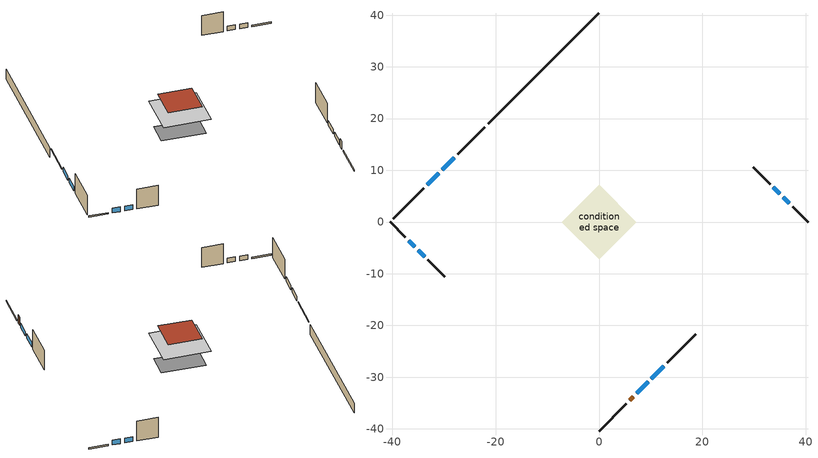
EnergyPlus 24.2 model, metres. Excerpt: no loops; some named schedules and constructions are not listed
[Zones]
conditioned space
 floor adiabatic (AdiabaticFloorConstruction): -7.25,0 0,7.25 7.25,0 0,-7.25 z2.74
 floor foundation (Slab1 construction): -5.35,1.53 -1.53,5.35 5.35,-1.53 1.53,-5.35 z-2.13
 wall outside (RimJoist1 construction): -22.06,18.36 -27.36,13.06 z0.3:0.61
 wall outside (RimJoist2 construction): 40.42,0 37.47,2.95 z0.3:0.61
 wall outside (RimJoist3 construction): 0,-40.42 5.3,-35.12 z0.3:0.61
 wall outside (RimJoist4 construction): -40.42,0 -37.47,-2.95 z0.3:0.61
 wall outside (AdiabaticWallConstruction 1): 5.96,-34.46 6.61,-33.82 z0.3:2.34
 wall outside (AdiabaticWallConstruction): -28.02,12.4 -30.31,10.11 / -30.97,9.45 -33.26,7.16 z0.3:1.4; 36.81,3.61 35.6,4.82 / 34.95,5.47 33.74,6.68 / -36.81,-3.61 -35.6,-4.82 / -34.95,-5.47 -33.74,-6.68 z0.3:1.46; 7.26,-33.16 9.49,-30.94 z0.3:1.37; 10.14,-30.28 12.5,-27.92 z0.3:1.43
 wall outside (Wall1 construction): -33.92,6.5 -39.76,0.66 z0.3:5.18
 wall outside (Wall2 construction): 33.08,7.34 29.83,10.59 z0.3:5.18
 wall outside (Wall3 construction): 13.16,-27.26 18.74,-21.69 z0.3:5.18
 wall outside (Wall4 construction): -33.08,-7.34 -29.83,-10.59 z0.3:5.18
 wall foundation (FoundationWall1 construction): 0,40.42 -21.4,19.02 z-2.13:0.3
 window (WindowConstruction): -28.02,12.4 -30.31,10.11 z0.3:1.4
 window (WindowConstruction 1): -30.97,9.45 -33.26,7.16 z0.3:1.4
 window (WindowConstruction 2): 36.81,3.61 35.6,4.82 z0.3:1.46
 window (WindowConstruction 3): 34.95,5.47 33.74,6.68 z0.3:1.46
 window (WindowConstruction 4): 7.26,-33.16 9.49,-30.94 z0.3:1.37
 window (WindowConstruction 5): 10.14,-30.28 12.5,-27.92 z0.3:1.43
 window (WindowConstruction 6): -36.81,-3.61 -35.6,-4.82 z0.3:1.46
 window (WindowConstruction 7): -34.95,-5.47 -33.74,-6.68 z0.3:1.46
 door (Door): 5.96,-34.46 6.61,-33.82 z0.3:2.34
 ceiling adiabatic (AdiabaticFloorConstruction): 0,-7.25 7.25,0 0,7.25 -7.25,0 z2.74
 roof outside (Roof1 construction): 0,5.13 -5.13,0 0,-5.13 5.13,0 z5.18
[EnergyManagementSystem:OutputVariable] Update Frequency=ZoneTimestep
Name | EMS Variable | Type of Data in Variable | EMS Program or Subroutine | Units
loads_htg_roofs_timeseries_outvar | loads_htg_roofs | Summed | component_loads_program | J
loads_htg_ceilings_annual_outvar; loads_htg_ceilings_timeseries_outvar | loads_htg_ceilings | Summed | component_loads_program | J
loads_htg_walls_annual_outvar; loads_htg_walls_timeseries_outvar | loads_htg_walls | Summed | component_loads_program | J
loads_htg_rim_joists_annual_outvar; loads_htg_rim_joists_timeseries_outvar | loads_htg_rim_joists | Summed | component_loads_program | J
loads_htg_foundation_walls_annual_outvar; loads_htg_foundation_walls_timeseries_outvar | loads_htg_foundation_walls | Summed | component_loads_program | J
loads_htg_doors_annual_outvar; loads_htg_doors_timeseries_outvar | loads_htg_doors | Summed | component_loads_program | J
loads_htg_windows_conduction_annual_outvar; loads_htg_windows_conduction_timeseries_outvar | loads_htg_windows_conduction | Summed | component_loads_program | J
loads_htg_windows_solar_annual_outvar; loads_htg_windows_solar_timeseries_outvar | loads_htg_windows_solar | Summed | component_loads_program | J
loads_htg_skylights_conduction_annual_outvar; loads_htg_skylights_conduction_timeseries_outvar | loads_htg_skylights_conduction | Summed | component_loads_program | J
loads_htg_skylights_solar_annual_outvar; loads_htg_skylights_solar_timeseries_outvar | loads_htg_skylights_solar | Summed | component_loads_program | J
loads_htg_floors_annual_outvar; loads_htg_floors_timeseries_outvar | loads_htg_floors | Summed | component_loads_program | J
loads_htg_slabs_annual_outvar; loads_htg_slabs_timeseries_outvar | loads_htg_slabs | Summed | component_loads_program | J
loads_htg_internal_mass_annual_outvar; loads_htg_internal_mass_timeseries_outvar | loads_htg_internal_mass | Summed | component_loads_program | J
loads_htg_infil_annual_outvar; loads_htg_infil_timeseries_outvar | loads_htg_infil | Summed | component_loads_program | J
loads_htg_natvent_annual_outvar; loads_htg_natvent_timeseries_outvar | loads_htg_natvent | Summed | component_loads_program | J
loads_htg_mechvent_annual_outvar; loads_htg_mechvent_timeseries_outvar | loads_htg_mechvent | Summed | component_loads_program | J
loads_htg_whf_annual_outvar; loads_htg_whf_timeseries_outvar | loads_htg_whf | Summed | component_loads_program | J
loads_htg_ducts_annual_outvar; loads_htg_ducts_timeseries_outvar | loads_htg_ducts | Summed | component_loads_program | J
loads_htg_intgains_annual_outvar; loads_htg_intgains_timeseries_outvar | loads_htg_intgains | Summed | component_loads_program | J
loads_htg_lighting_annual_outvar; loads_htg_lighting_timeseries_outvar | loads_htg_lighting | Summed | component_loads_program | J
loads_clg_roofs_annual_outvar; loads_clg_roofs_timeseries_outvar | loads_clg_roofs | Summed | component_loads_program | J
loads_clg_ceilings_annual_outvar; loads_clg_ceilings_timeseries_outvar | loads_clg_ceilings | Summed | component_loads_program | J
loads_clg_walls_annual_outvar; loads_clg_walls_timeseries_outvar | loads_clg_walls | Summed | component_loads_program | J
loads_clg_rim_joists_annual_outvar; loads_clg_rim_joists_timeseries_outvar | loads_clg_rim_joists | Summed | component_loads_program | J
loads_clg_foundation_walls_annual_outvar; loads_clg_foundation_walls_timeseries_outvar | loads_clg_foundation_walls | Summed | component_loads_program | J
loads_clg_doors_annual_outvar; loads_clg_doors_timeseries_outvar | loads_clg_doors | Summed | component_loads_program | J
loads_clg_windows_conduction_annual_outvar; loads_clg_windows_conduction_timeseries_outvar | loads_clg_windows_conduction | Summed | component_loads_program | J
loads_clg_windows_solar_annual_outvar; loads_clg_windows_solar_timeseries_outvar | loads_clg_windows_solar | Summed | component_loads_program | J
loads_clg_skylights_conduction_annual_outvar; loads_clg_skylights_conduction_timeseries_outvar | loads_clg_skylights_conduction | Summed | component_loads_program | J
loads_clg_skylights_solar_annual_outvar; loads_clg_skylights_solar_timeseries_outvar | loads_clg_skylights_solar | Summed | component_loads_program | J
loads_clg_floors_annual_outvar; loads_clg_floors_timeseries_outvar | loads_clg_floors | Summed | component_loads_program | J
loads_clg_slabs_annual_outvar; loads_clg_slabs_timeseries_outvar | loads_clg_slabs | Summed | component_loads_program | J
loads_clg_internal_mass_annual_outvar; loads_clg_internal_mass_timeseries_outvar | loads_clg_internal_mass | Summed | component_loads_program | J
loads_clg_infil_annual_outvar; loads_clg_infil_timeseries_outvar | loads_clg_infil | Summed | component_loads_program | J
loads_clg_natvent_annual_outvar; loads_clg_natvent_timeseries_outvar | loads_clg_natvent | Summed | component_loads_program | J
loads_clg_mechvent_annual_outvar; loads_clg_mechvent_timeseries_outvar | loads_clg_mechvent | Summed | component_loads_program | J
loads_clg_whf_annual_outvar; loads_clg_whf_timeseries_outvar | loads_clg_whf | Summed | component_loads_program | J
loads_clg_ducts_annual_outvar; loads_clg_ducts_timeseries_outvar | loads_clg_ducts | Summed | component_loads_program | J
loads_clg_intgains_annual_outvar; loads_clg_intgains_timeseries_outvar | loads_clg_intgains | Summed | component_loads_program | J
loads_clg_lighting_annual_outvar; loads_clg_lighting_timeseries_outvar | loads_clg_lighting | Summed | component_loads_program | J
loads_htg_tot_annual_outvar; loads_htg_tot_timeseries_outvar | loads_htg_tot | Summed | total_loads_program | J
loads_clg_tot_annual_outvar; loads_clg_tot_timeseries_outvar | loads_clg_tot | Summed | total_loads_program | J
total_infil_flow_rate_timeseries_outvar | total_infil_flow_rate | Averaged | total_airflows_program | m^3/s
total_mechvent_flow_rate_timeseries_outvar | total_mechvent_flow_rate | Averaged | total_airflows_program | m^3/s
total_natvent_flow_rate_timeseries_outvar | total_natvent_flow_rate | Averaged | total_airflows_program | m^3/s
total_whf_flow_rate_timeseries_outvar | total_whf_flow_rate | Averaged | total_airflows_program | m^3/s
[Schedule:Day:Interval]
trans schedule winter=0.85 summer=0.7 day; trans schedule winter=0.85 summer=0.7 day 2: No, 24:00, 0.85
trans schedule winter=0.85 summer=0.7 day 1: No, 24:00, 0.7
trans schedule winter=0.85 summer=0.7 default day; mech vent bath fan 0 schedule default day; mech vent range fan 0 schedule default day; misc permanent spa heater schedule default day; misc permanent spa pump schedule default day; general water use schedule default day; cooling season schedule day; cooling season schedule day 2; cooling season schedule default day; exterior lighting schedule default day; natural vent schedule default day: No, 24:00, 0
mech vent bath fan 0 schedule day: No, 09:00, 0, 10:00, 1, 24:00, 0
mech vent range fan 0 schedule day: No, 15:00, 0, 16:00, 1, 24:00, 0
misc permanent spa heater schedule day; misc permanent spa heater schedule day 6: No, 01:00, 0.145464, 02:00, 0.175769, 03:00, 0.145464, 04:00, 0.175769, 05:00, 0.284867, 06:00, 0.406087, 07:00, 0.345477, 09:00, 0.145464, 10:00, 0.115159, 11:00, 0.090915, 14:00, 0.084854, 15:00, 0.145464, 16:00, 0.351538, 17:00, 0.763686, 18:00, 0.739442, 19:00, 0.412148, 20:00, 0.369721, 21:00, 0.309111, 22:00, 0.260623, 24:00, 0.145464
misc permanent spa heater schedule day 1: No, 01:00, 0.145116, 02:00, 0.175349, 03:00, 0.145116, 04:00, 0.175349, 05:00, 0.284186, 06:00, 0.405117, 07:00, 0.344652, 09:00, 0.145116, 10:00, 0.114884, 11:00, 0.0906978, 14:00, 0.0846513, 15:00, 0.145116, 16:00, 0.350698, 17:00, 0.761861, 18:00, 0.737675, 19:00, 0.411163, 20:00, 0.368838, 21:00, 0.308372, 22:00, 0.26, 24:00, 0.145116
misc permanent spa heater schedule day 2: No, 01:00, 0.188391, 02:00, 0.227639, 03:00, 0.188391, 04:00, 0.227639, 05:00, 0.368932, 06:00, 0.525924, 07:00, 0.447428, 09:00, 0.188391, 10:00, 0.149143, 11:00, 0.117744, 14:00, 0.109895, 15:00, 0.188391, 16:00, 0.455277, 17:00, 0.989051, 18:00, 0.957653, 19:00, 0.533774, 20:00, 0.478826, 21:00, 0.40033, 22:00, 0.337533, 24:00, 0.188391
misc permanent spa heater schedule day 3; misc permanent spa pump schedule day 5; misc permanent spa pump schedule day 7: No, 01:00, 0.190476, 02:00, 0.230159, 03:00, 0.190476, 04:00, 0.230159, 05:00, 0.373016, 06:00, 0.531746, 07:00, 0.452381, 09:00, 0.190476, 10:00, 0.150794, 11:00, 0.119048, 14:00, 0.111111, 15:00, 0.190476, 16:00, 0.460317, 17:00, 1, 18:00, 0.968254, 19:00, 0.539683, 20:00, 0.484127, 21:00, 0.404762, 22:00, 0.34127, 24:00, 0.190476
misc permanent spa heater schedule day 4: No, 01:00, 0.1618, 02:00, 0.195509, 03:00, 0.1618, 04:00, 0.195509, 05:00, 0.316859, 06:00, 0.451693, 07:00, 0.384276, 09:00, 0.1618, 10:00, 0.128092, 11:00, 0.101125, 14:00, 0.0943836, 15:00, 0.1618, 16:00, 0.391018, 17:00, 0.849453, 18:00, 0.822486, 19:00, 0.458435, 20:00, 0.411243, 21:00, 0.343826, 22:00, 0.289893, 24:00, 0.1618
misc permanent spa heater schedule day 5: No, 01:00, 0.160758, 02:00, 0.194249, 03:00, 0.160758, 04:00, 0.194249, 05:00, 0.314817, 06:00, 0.448782, 07:00, 0.3818, 09:00, 0.160758, 10:00, 0.127267, 11:00, 0.100474, 14:00, 0.0937753, 15:00, 0.160758, 16:00, 0.388498, 17:00, 0.843978, 18:00, 0.817185, 19:00, 0.45548, 20:00, 0.408593, 21:00, 0.34161, 22:00, 0.288024, 24:00, 0.160758
misc permanent spa pump schedule day; misc permanent spa pump schedule day 2; misc permanent spa pump schedule day 4; misc permanent spa pump schedule day 8; misc permanent spa pump schedule day 10: No, 01:00, 0.151232, 02:00, 0.182738, 03:00, 0.151232, 04:00, 0.182738, 05:00, 0.296162, 06:00, 0.422188, 07:00, 0.359175, 09:00, 0.151232, 10:00, 0.119725, 11:00, 0.0945197, 14:00, 0.0882184, 15:00, 0.151232, 16:00, 0.365476, 17:00, 0.793966, 18:00, 0.76876, 19:00, 0.428489, 20:00, 0.38438, 21:00, 0.321367, 22:00, 0.270956, 24:00, 0.151232
misc permanent spa pump schedule day 1: No, 01:00, 0.152381, 02:00, 0.184127, 03:00, 0.152381, 04:00, 0.184127, 05:00, 0.298413, 06:00, 0.425397, 07:00, 0.361905, 09:00, 0.152381, 10:00, 0.120635, 11:00, 0.0952381, 14:00, 0.0888889, 15:00, 0.152381, 16:00, 0.368254, 17:00, 0.8, 18:00, 0.774603, 19:00, 0.431746, 20:00, 0.387302, 21:00, 0.32381, 22:00, 0.273016, 24:00, 0.152381
misc permanent spa pump schedule day 3; misc permanent spa pump schedule day 9: No, 01:00, 0.150246, 02:00, 0.181548, 03:00, 0.150246, 04:00, 0.181548, 05:00, 0.294232, 06:00, 0.419438, 07:00, 0.356835, 09:00, 0.150246, 10:00, 0.118945, 11:00, 0.0939039, 14:00, 0.0876437, 15:00, 0.150246, 16:00, 0.363095, 17:00, 0.788793, 18:00, 0.763752, 19:00, 0.425698, 20:00, 0.381876, 21:00, 0.319273, 22:00, 0.269191, 24:00, 0.150246
misc permanent spa pump schedule day 6: No, 01:00, 0.190148, 02:00, 0.229762, 03:00, 0.190148, 04:00, 0.229762, 05:00, 0.372373, 06:00, 0.530829, 07:00, 0.451601, 09:00, 0.190148, 10:00, 0.150534, 11:00, 0.118842, 14:00, 0.11092, 15:00, 0.190148, 16:00, 0.459524, 17:00, 0.998276, 18:00, 0.966585, 19:00, 0.538752, 20:00, 0.483292, 21:00, 0.404064, 22:00, 0.340681, 24:00, 0.190148
general water use schedule day: No, 01:00, 0.315068, 03:00, 0.287671, 04:00, 0.342466, 05:00, 0.369863, 06:00, 0.520548, 07:00, 0.60274, 08:00, 0.534247, 10:00, 0.506849, 11:00, 0.465753, 14:00, 0.479452, 15:00, 0.534247, 16:00, 0.589041, 17:00, 0.69863, 18:00, 0.876712, 19:00, 0.890411, 20:00, 0.986301, 21:00, 1, 22:00, 0.863014, 23:00, 0.616438, 24:00, 0.465753
cooling season schedule day 1; natural vent schedule day: No, 24:00, 1
exterior lighting schedule day: No, 01:00, 0.566667, 03:00, 0.524167, 05:00, 0.495833, 06:00, 0.5525, 07:00, 0.623333, 08:00, 0.580833, 09:00, 0.439167, 10:00, 0.354167, 12:00, 0.34, 13:00, 0.354167, 14:00, 0.396667, 15:00, 0.425, 16:00, 0.495833, 17:00, 0.623333, 18:00, 0.793333, 19:00, 0.906667, 20:00, 0.963333, 21:00, 0.991667, 22:00, 0.920833, 23:00, 0.793333, 24:00, 0.665833
exterior lighting schedule day 1: No, 01:00, 0.528571, 03:00, 0.488929, 05:00, 0.4625, 06:00, 0.515357, 07:00, 0.581429, 08:00, 0.541786, 09:00, 0.409643, 10:00, 0.330357, 12:00, 0.317143, 13:00, 0.330357, 14:00, 0.37, 15:00, 0.396429, 16:00, 0.4625, 17:00, 0.581429, 18:00, 0.74, 19:00, 0.845714, 20:00, 0.898571, 21:00, 0.925, 22:00, 0.858929, 23:00, 0.74, 24:00, 0.621071
exterior lighting schedule day 10: No, 01:00, 0.552381, 03:00, 0.510952, 05:00, 0.483333, 06:00, 0.538571, 07:00, 0.607619, 08:00, 0.56619, 09:00, 0.428095, 10:00, 0.345238, 12:00, 0.331429, 13:00, 0.345238, 14:00, 0.386667, 15:00, 0.414286, 16:00, 0.483333, 17:00, 0.607619, 18:00, 0.773333, 19:00, 0.88381, 20:00, 0.939048, 21:00, 0.966667, 22:00, 0.897619, 23:00, 0.773333, 24:00, 0.649048
exterior lighting schedule day 11: No, 01:00, 0.571429, 03:00, 0.528571, 05:00, 0.5, 06:00, 0.557143, 07:00, 0.628571, 08:00, 0.585714, 09:00, 0.442857, 10:00, 0.357143, 12:00, 0.342857, 13:00, 0.357143, 14:00, 0.4, 15:00, 0.428571, 16:00, 0.5, 17:00, 0.628571, 18:00, 0.8, 19:00, 0.914286, 20:00, 0.971429, 21:00, 1, 22:00, 0.928571, 23:00, 0.8, 24:00, 0.671429
exterior lighting schedule day 2: No, 01:00, 0.485714, 03:00, 0.449286, 05:00, 0.425, 06:00, 0.473571, 07:00, 0.534286, 08:00, 0.497857, 09:00, 0.376429, 10:00, 0.303571, 12:00, 0.291429, 13:00, 0.303571, 14:00, 0.34, 15:00, 0.364286, 16:00, 0.425, 17:00, 0.534286, 18:00, 0.68, 19:00, 0.777143, 20:00, 0.825714, 21:00, 0.85, 22:00, 0.789286, 23:00, 0.68, 24:00, 0.570714
exterior lighting schedule day 3: No, 01:00, 0.442857, 03:00, 0.409643, 05:00, 0.3875, 06:00, 0.431786, 07:00, 0.487143, 08:00, 0.453929, 09:00, 0.343214, 10:00, 0.276786, 12:00, 0.265714, 13:00, 0.276786, 14:00, 0.31, 15:00, 0.332143, 16:00, 0.3875, 17:00, 0.487143, 18:00, 0.62, 19:00, 0.708571, 20:00, 0.752857, 21:00, 0.775, 22:00, 0.719643, 23:00, 0.62, 24:00, 0.520357
exterior lighting schedule day 4: No, 01:00, 0.4, 03:00, 0.37, 05:00, 0.35, 06:00, 0.39, 07:00, 0.44, 08:00, 0.41, 09:00, 0.31, 10:00, 0.25, 12:00, 0.24, 13:00, 0.25, 14:00, 0.28, 15:00, 0.3, 16:00, 0.35, 17:00, 0.44, 18:00, 0.56, 19:00, 0.64, 20:00, 0.68, 21:00, 0.7, 22:00, 0.65, 23:00, 0.56, 24:00, 0.47
exterior lighting schedule day 5: No, 01:00, 0.380952, 03:00, 0.352381, 05:00, 0.333333, 06:00, 0.371429, 07:00, 0.419048, 08:00, 0.390476, 09:00, 0.295238, 10:00, 0.238095, 12:00, 0.228571, 13:00, 0.238095, 14:00, 0.266667, 15:00, 0.285714, 16:00, 0.333333, 17:00, 0.419048, 18:00, 0.533333, 19:00, 0.609524, 20:00, 0.647619, 21:00, 0.666667, 22:00, 0.619048, 23:00, 0.533333, 24:00, 0.447619
exterior lighting schedule day 6: No, 01:00, 0.390476, 03:00, 0.36119, 05:00, 0.341667, 06:00, 0.380714, 07:00, 0.429524, 08:00, 0.400238, 09:00, 0.302619, 10:00, 0.244048, 12:00, 0.234286, 13:00, 0.244048, 14:00, 0.273333, 15:00, 0.292857, 16:00, 0.341667, 17:00, 0.429524, 18:00, 0.546667, 19:00, 0.624762, 20:00, 0.66381, 21:00, 0.683333, 22:00, 0.634524, 23:00, 0.546667, 24:00, 0.45881
exterior lighting schedule day 7: No, 01:00, 0.419048, 03:00, 0.387619, 05:00, 0.366667, 06:00, 0.408571, 07:00, 0.460952, 08:00, 0.429524, 09:00, 0.324762, 10:00, 0.261905, 12:00, 0.251429, 13:00, 0.261905, 14:00, 0.293333, 15:00, 0.314286, 16:00, 0.366667, 17:00, 0.460952, 18:00, 0.586667, 19:00, 0.670476, 20:00, 0.712381, 21:00, 0.733333, 22:00, 0.680952, 23:00, 0.586667, 24:00, 0.492381
exterior lighting schedule day 8: No, 01:00, 0.466667, 03:00, 0.431667, 05:00, 0.408333, 06:00, 0.455, 07:00, 0.513333, 08:00, 0.478333, 09:00, 0.361667, 10:00, 0.291667, 12:00, 0.28, 13:00, 0.291667, 14:00, 0.326667, 15:00, 0.35, 16:00, 0.408333, 17:00, 0.513333, 18:00, 0.653333, 19:00, 0.746667, 20:00, 0.793333, 21:00, 0.816667, 22:00, 0.758333, 23:00, 0.653333, 24:00, 0.548333
exterior lighting schedule day 9: No, 01:00, 0.509524, 03:00, 0.47131, 05:00, 0.445833, 06:00, 0.496786, 07:00, 0.560476, 08:00, 0.522262, 09:00, 0.394881, 10:00, 0.318452, 12:00, 0.305714, 13:00, 0.318452, 14:00, 0.356667, 15:00, 0.382143, 16:00, 0.445833, 17:00, 0.560476, 18:00, 0.713333, 19:00, 0.815238, 20:00, 0.86619, 21:00, 0.891667, 22:00, 0.827976, 23:00, 0.713333, 24:00, 0.59869
[Schedule:Week:Daily]
cooling season schedule Week Rule - Jan1-May26: cooling season schedule day, cooling season schedule day, cooling season schedule day, cooling season schedule day, cooling season schedule day, cooling season schedule day, cooling season schedule day, cooling season schedule default day, cooling season schedule default day, cooling season schedule default day, cooling season schedule default day, cooling season schedule default day
cooling season schedule Week Rule - May27-Jun2: cooling season schedule day, cooling season schedule day, cooling season schedule day, cooling season schedule day, cooling season schedule day, cooling season schedule day 1, cooling season schedule day 1, cooling season schedule default day, cooling season schedule default day, cooling season schedule default day, cooling season schedule default day, cooling season schedule default day
cooling season schedule Week Rule - Jun3-Sep29: cooling season schedule day 1, cooling season schedule day 1, cooling season schedule day 1, cooling season schedule day 1, cooling season schedule day 1, cooling season schedule day 1, cooling season schedule day 1, cooling season schedule default day, cooling season schedule default day, cooling season schedule default day, cooling season schedule default day, cooling season schedule default day
cooling season schedule Week Rule - Sep30-Oct6: cooling season schedule day 1, cooling season schedule day 2, cooling season schedule day 2, cooling season schedule day 2, cooling season schedule day 2, cooling season schedule day 2, cooling season schedule day 2, cooling season schedule default day, cooling season schedule default day, cooling season schedule default day, cooling season schedule default day, cooling season schedule default day
cooling season schedule Week Rule - Oct7-Dec31: cooling season schedule day 2, cooling season schedule day 2, cooling season schedule day 2, cooling season schedule day 2, cooling season schedule day 2, cooling season schedule day 2, cooling season schedule day 2, cooling season schedule default day, cooling season schedule default day, cooling season schedule default day, cooling season schedule default day, cooling season schedule default day
exterior lighting schedule Week Rule - Feb25-Mar3: exterior lighting schedule day 1, exterior lighting schedule day 1, exterior lighting schedule day 1, exterior lighting schedule day 1, exterior lighting schedule day 2, exterior lighting schedule day 2, exterior lighting schedule day 2, exterior lighting schedule default day, exterior lighting schedule default day, exterior lighting schedule default day, exterior lighting schedule default day, exterior lighting schedule default day
exterior lighting schedule Week Rule - Mar4-Mar31: exterior lighting schedule day 2, exterior lighting schedule day 2, exterior lighting schedule day 2, exterior lighting schedule day 2, exterior lighting schedule day 2, exterior lighting schedule day 2, exterior lighting schedule day 2, exterior lighting schedule default day, exterior lighting schedule default day, exterior lighting schedule default day, exterior lighting schedule default day, exterior lighting schedule default day
exterior lighting schedule Week Rule - Apr1-Apr28: exterior lighting schedule day 3, exterior lighting schedule day 3, exterior lighting schedule day 3, exterior lighting schedule day 3, exterior lighting schedule day 3, exterior lighting schedule day 3, exterior lighting schedule day 3, exterior lighting schedule default day, exterior lighting schedule default day, exterior lighting schedule default day, exterior lighting schedule default day, exterior lighting schedule default day
exterior lighting schedule Week Rule - Apr29-May5: exterior lighting schedule day 3, exterior lighting schedule day 3, exterior lighting schedule day 4, exterior lighting schedule day 4, exterior lighting schedule day 4, exterior lighting schedule day 4, exterior lighting schedule day 4, exterior lighting schedule default day, exterior lighting schedule default day, exterior lighting schedule default day, exterior lighting schedule default day, exterior lighting schedule default day
exterior lighting schedule Week Rule - May6-May26: exterior lighting schedule day 4, exterior lighting schedule day 4, exterior lighting schedule day 4, exterior lighting schedule day 4, exterior lighting schedule day 4, exterior lighting schedule day 4, exterior lighting schedule day 4, exterior lighting schedule default day, exterior lighting schedule default day, exterior lighting schedule default day, exterior lighting schedule default day, exterior lighting schedule default day
exterior lighting schedule Week Rule - May27-Jun2: exterior lighting schedule day 4, exterior lighting schedule day 4, exterior lighting schedule day 4, exterior lighting schedule day 4, exterior lighting schedule day 4, exterior lighting schedule day 5, exterior lighting schedule day 5, exterior lighting schedule default day, exterior lighting schedule default day, exterior lighting schedule default day, exterior lighting schedule default day, exterior lighting schedule default day
exterior lighting schedule Week Rule - Jun3-Jun30: exterior lighting schedule day 5, exterior lighting schedule day 5, exterior lighting schedule day 5, exterior lighting schedule day 5, exterior lighting schedule day 5, exterior lighting schedule day 5, exterior lighting schedule day 5, exterior lighting schedule default day, exterior lighting schedule default day, exterior lighting schedule default day, exterior lighting schedule default day, exterior lighting schedule default day
exterior lighting schedule Week Rule - Jul1-Jul28: exterior lighting schedule day 6, exterior lighting schedule day 6, exterior lighting schedule day 6, exterior lighting schedule day 6, exterior lighting schedule day 6, exterior lighting schedule day 6, exterior lighting schedule day 6, exterior lighting schedule default day, exterior lighting schedule default day, exterior lighting schedule default day, exterior lighting schedule default day, exterior lighting schedule default day
exterior lighting schedule Week Rule - Jul29-Aug4: exterior lighting schedule day 6, exterior lighting schedule day 6, exterior lighting schedule day 6, exterior lighting schedule day 7, exterior lighting schedule day 7, exterior lighting schedule day 7, exterior lighting schedule day 7, exterior lighting schedule default day, exterior lighting schedule default day, exterior lighting schedule default day, exterior lighting schedule default day, exterior lighting schedule default day
exterior lighting schedule Week Rule - Aug5-Aug25: exterior lighting schedule day 7, exterior lighting schedule day 7, exterior lighting schedule day 7, exterior lighting schedule day 7, exterior lighting schedule day 7, exterior lighting schedule day 7, exterior lighting schedule day 7, exterior lighting schedule default day, exterior lighting schedule default day, exterior lighting schedule default day, exterior lighting schedule default day, exterior lighting schedule default day
exterior lighting schedule Week Rule - Aug26-Sep1: exterior lighting schedule day 7, exterior lighting schedule day 7, exterior lighting schedule day 7, exterior lighting schedule day 7, exterior lighting schedule day 7, exterior lighting schedule day 7, exterior lighting schedule day 8, exterior lighting schedule default day, exterior lighting schedule default day, exterior lighting schedule default day, exterior lighting schedule default day, exterior lighting schedule default day
exterior lighting schedule Week Rule - Sep2-Sep29: exterior lighting schedule day 8, exterior lighting schedule day 8, exterior lighting schedule day 8, exterior lighting schedule day 8, exterior lighting schedule day 8, exterior lighting schedule day 8, exterior lighting schedule day 8, exterior lighting schedule default day, exterior lighting schedule default day, exterior lighting schedule default day, exterior lighting schedule default day, exterior lighting schedule default day
exterior lighting schedule Week Rule - Sep30-Oct6: exterior lighting schedule day 8, exterior lighting schedule day 9, exterior lighting schedule day 9, exterior lighting schedule day 9, exterior lighting schedule day 9, exterior lighting schedule day 9, exterior lighting schedule day 9, exterior lighting schedule default day, exterior lighting schedule default day, exterior lighting schedule default day, exterior lighting schedule default day, exterior lighting schedule default day
exterior lighting schedule Week Rule - Oct7-Oct27: exterior lighting schedule day 9, exterior lighting schedule day 9, exterior lighting schedule day 9, exterior lighting schedule day 9, exterior lighting schedule day 9, exterior lighting schedule day 9, exterior lighting schedule day 9, exterior lighting schedule default day, exterior lighting schedule default day, exterior lighting schedule default day, exterior lighting schedule default day, exterior lighting schedule default day
exterior lighting schedule Week Rule - Oct28-Nov3: exterior lighting schedule day 9, exterior lighting schedule day 9, exterior lighting schedule day 9, exterior lighting schedule day 9, exterior lighting schedule day 10, exterior lighting schedule day 10, exterior lighting schedule day 10, exterior lighting schedule default day, exterior lighting schedule default day, exterior lighting schedule default day, exterior lighting schedule default day, exterior lighting schedule default day
exterior lighting schedule Week Rule - Nov4-Nov24: exterior lighting schedule day 10, exterior lighting schedule day 10, exterior lighting schedule day 10, exterior lighting schedule day 10, exterior lighting schedule day 10, exterior lighting schedule day 10, exterior lighting schedule day 10, exterior lighting schedule default day, exterior lighting schedule default day, exterior lighting schedule default day, exterior lighting schedule default day, exterior lighting schedule default day
exterior lighting schedule Week Rule - Nov25-Dec1: exterior lighting schedule day 10, exterior lighting schedule day 10, exterior lighting schedule day 10, exterior lighting schedule day 10, exterior lighting schedule day 10, exterior lighting schedule day 10, exterior lighting schedule day 11, exterior lighting schedule default day, exterior lighting schedule default day, exterior lighting schedule default day, exterior lighting schedule default day, exterior lighting schedule default day
exterior lighting schedule Week Rule - Dec2-Dec31: exterior lighting schedule day 11, exterior lighting schedule day 11, exterior lighting schedule day 11, exterior lighting schedule day 11, exterior lighting schedule day 11, exterior lighting schedule day 11, exterior lighting schedule day 11, exterior lighting schedule default day, exterior lighting schedule default day, exterior lighting schedule default day, exterior lighting schedule default day, exterior lighting schedule default day
natural vent schedule Week Rule - Jan1-Jan6: natural vent schedule day, natural vent schedule day, natural vent schedule default day, natural vent schedule day, natural vent schedule default day, natural vent schedule day, natural vent schedule default day, natural vent schedule default day, natural vent schedule default day, natural vent schedule default day, natural vent schedule default day, natural vent schedule default day
natural vent schedule Week Rule - Jan7-Dec31: natural vent schedule default day, natural vent schedule day, natural vent schedule default day, natural vent schedule day, natural vent schedule default day, natural vent schedule day, natural vent schedule default day, natural vent schedule default day, natural vent schedule default day, natural vent schedule default day, natural vent schedule default day, natural vent schedule default day
[Schedule:Year]
cooling season schedule: cooling season schedule Week Rule - Jan1-May26, 1, 1, 5, 26, cooling season schedule Week Rule - May27-Jun2, 5, 27, 6, 2, cooling season schedule Week Rule - Jun3-Sep29, 6, 3, 9, 29, cooling season schedule Week Rule - Sep30-Oct6, 9, 30, 10, 6, cooling season schedule Week Rule - Oct7-Dec31, 10, 7, 12, 31
natural vent schedule: natural vent schedule Week Rule - Jan1-Jan6, 1, 1, 1, 6, natural vent schedule Week Rule - Jan7-Dec31, 1, 7, 12, 31
[Schedule:File]
hot_water_dishwasher: File=in.schedules.csv; Column Number=5; Rows to Skip at Top=1; Number of Hours of Data=8760; Column Separator=Comma; Interpolate to Timestep=Yes; Minutes per Item=15; Adjust Schedule for Daylight Savings=Yes
